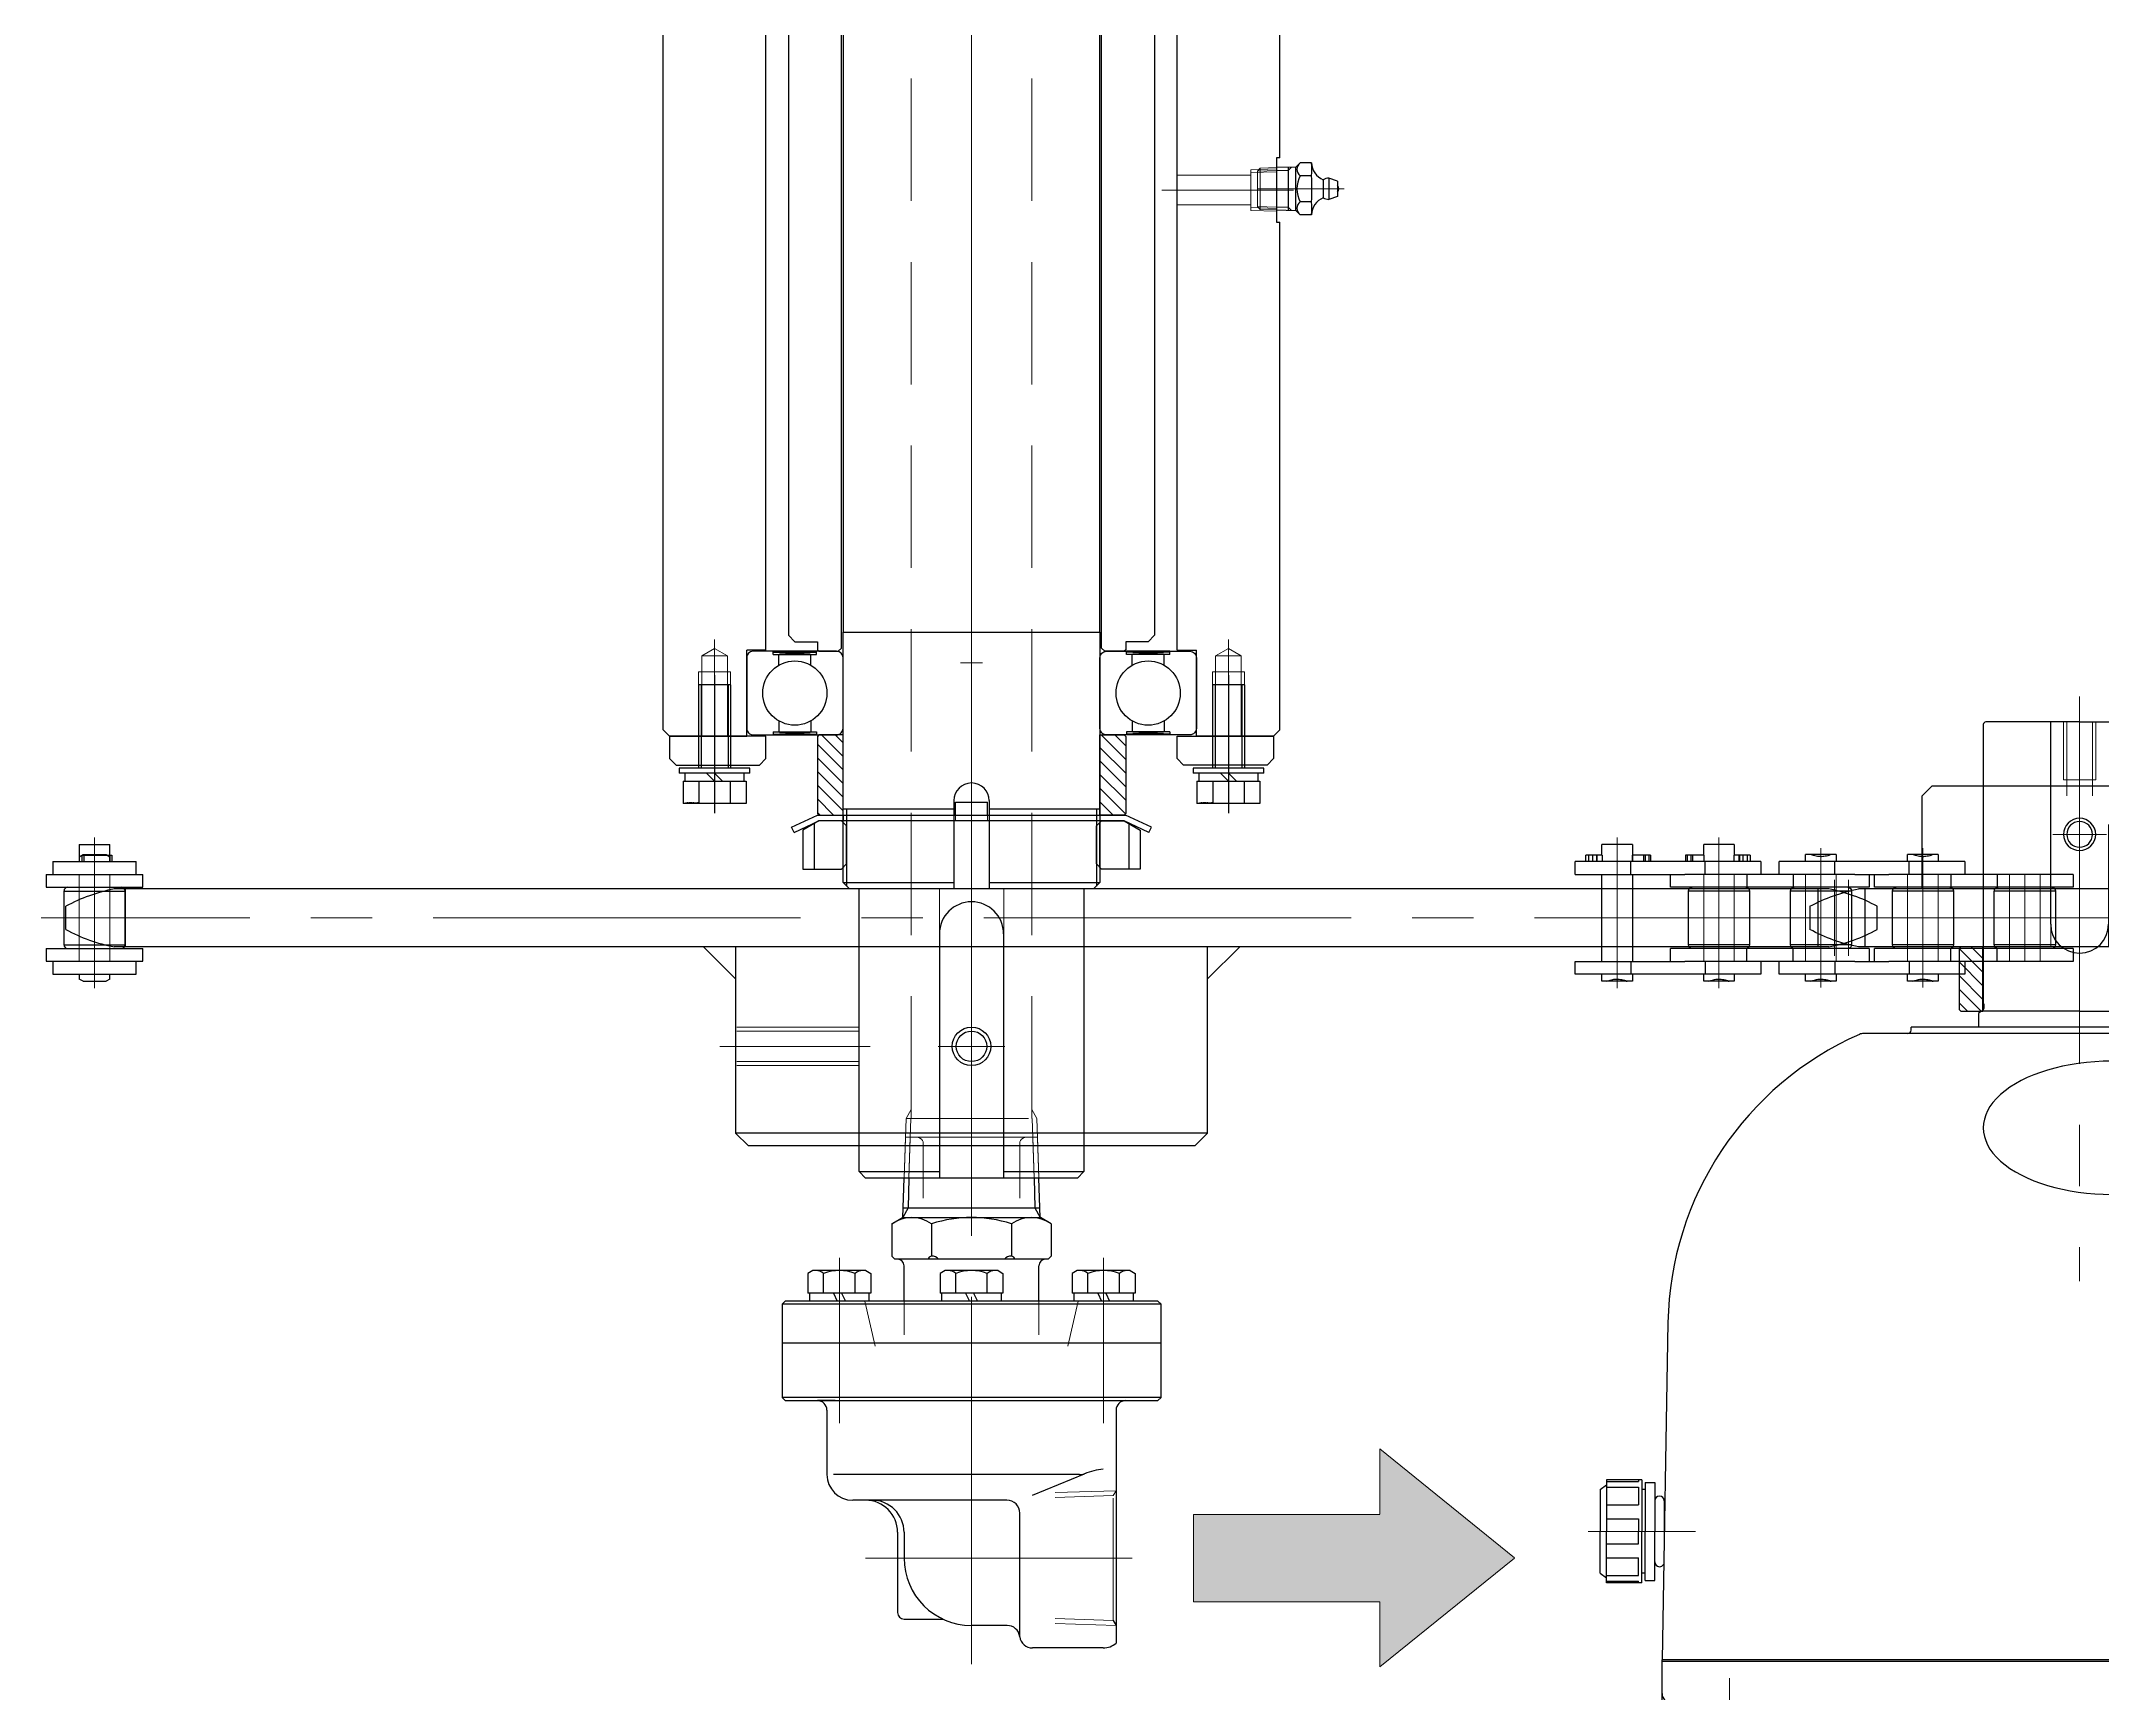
# Model space of a CAD drawing. Header units: millimetres. Extents: x -16130 to 36813, y -8099 to 27484.
# Drawn here: x 23978 to 24620, y 1675 to 2189 of the extents above; entities that cross this region are included whole.
import ezdxf

# ---------------------------------------------------------------- set-up
doc = ezdxf.new("R2010")
doc.units = ezdxf.units.MM
doc.header["$LTSCALE"] = 6
doc.linetypes.add('CENTER2', pattern=[28.575, 19.05, -3.175, 3.175, -3.175])
doc.linetypes.add('HIDDEN', pattern=[9.525, 6.35, -3.175])
for name, color, linetype, lineweight in [('04_HIDDEN', 2, 'HIDDEN', 13), ('05_CENTER', 4, 'CENTER2', 13), ('08_DIM', 3, 'Continuous', 13)]:
    doc.layers.add(name, color=color, linetype=linetype, lineweight=lineweight)
doc.layers.add('10_DRAFT', color=8, linetype='Continuous', lineweight=0, plot=False)
doc.styles.add('KSS_TXT_L', font='txt.shx', dxfattribs={"height": 3, "bigfont": 'extfont2.shx'})

# ---------------------------------------------------------------- blocks, each defined once
blk = doc.blocks.new('A$C67E3024E_1_1_1')
at = {"layer": '08_DIM'}
blk.add_hatch(color=256, dxfattribs=at).paths.add_polyline_path([(8.4, 2.72), (8.4, 6.8), (-0.01, 0.01), (8.4, -6.78), (8.4, -2.72), (20, -2.72), (20, 2.72)])
for p, q in [((0, 0.02), (8.4, 6.8)), ((8.4, 6.8), (8.4, 2.74)), ((8.4, 2.72), (20, 2.72)), ((20, -2.72), (20, 2.72)), ((0, 0), (8.4, -6.78)), ((8.4, -6.78), (8.4, -2.72)), ((8.4, -2.72), (20, -2.72))]:
    blk.add_line(p, q, dxfattribs=at)
blk = doc.blocks.new('A$C7E374867_2_1_1')
at = {"color": 0, "linetype": 'CENTER2'}
blk.add_line((0, -29), (0, 14), dxfattribs=at)
at = {"color": 0}
for p, q in [((-9.81, 11), (9.81, 11)), ((-9.81, 4), (-9.81, 11)), ((-4.91, 4), (-4.91, 11)), ((4.91, 4), (4.91, 11)), ((9.81, 4), (9.81, 11)), ((-11, 1.5), (11, 1.5)), ((-11, 1.5), (-11, 0)), ((-11, 0), (11, 0)), ((9.81, 4), (-9.81, 4)), ((-9.25, 4), (-9.25, 1.5)), ((0, 1.5), (-2.5, 4)), ((0, 4), (2.5, 1.5)), ((9.25, 1.5), (9.25, 4)), ((11, 0), (11, 1.5))]:
    blk.add_line(p, q, dxfattribs=at)
at = {"color": 0, "linetype": 'HIDDEN'}
for p, q in [((-5, -26), (-5, 0)), ((-4.19, -26), (-4.19, 0)), ((4.19, -26), (4.19, 0)), ((5, -26), (5, 0)), ((-5, -26), (5, -26))]:
    blk.add_line(p, q, dxfattribs=at)
at = {"layer": '10_DRAFT', "style": 'KSS_TXT_L'}
blk.add_text('BT-M10x30L,SW,PW', height=0.3, dxfattribs=at).set_placement((5.05, 10.66))
blk = doc.blocks.new('A$C12673FC4_1_1')
at = {"color": 0}
for p, q in [((-82, 0), (-104, 0)), ((-104, -48), (-104, 0)), ((-82, 0), (-80, -2)), ((82, 0), (80, -2)), ((82, 0), (104, 0)), ((104, -48), (104, 0)), ((-80, -2), (-80, -66)), ((80, -2), (80, -66)), ((-150.5, -48), (-152.5, -50)), ((-152.5, -50), (-152.5, -55)), ((-98, -48), (-150.5, -48)), ((-130, -48), (-130, -95)), ((-120, -48), (-120, -95)), ((-98, -106), (-98, -48)), ((98, -48), (150.5, -48)), ((98, -106), (98, -48)), ((120, -48), (120, -95)), ((130, -48), (130, -95)), ((152.5, -50), (150.5, -48)), ((152.5, -50), (152.5, -55)), ((-200, -93), (-200, -55)), ((-200, -55), (-152.5, -55)), ((200, -55), (152.5, -55)), ((200, -93), (200, -55)), ((-80, -66), (-72, -66)), ((-64, -74), (-72, -66)), ((64, -74), (72, -66)), ((80, -66), (72, -66)), ((-64, -363.6), (-64, -74)), ((64, -363.6), (64, -74)), ((-198, -95), (-200, -93)), ((-98, -95), (-198, -95)), ((98, -95), (198, -95)), ((198, -95), (200, -93)), ((-96, -108), (-98, -106)), ((-96, -388.4), (-96, -108)), ((96, -108), (98, -106)), ((96, -210.4), (96, -108)), ((96, -210.4), (95, -210.4)), ((95, -210.4), (95, -230.4)), ((95, -230.4), (96, -230.4)), ((96, -388.4), (96, -230.4)), ((-70, -390.4), (-70, -363.6)), ((-64, -363.6), (-70, -363.6)), ((64, -363.6), (70, -363.6)), ((70, -390.4), (70, -363.6)), ((-94, -390.4), (-96, -388.4)), ((-94, -390.4), (-70, -390.4)), ((94, -390.4), (70, -390.4)), ((94, -390.4), (96, -388.4))]:
    blk.add_line(p, q, dxfattribs=at)
at = {"color": 3}
for points in [[(-104, -48), (-109, -48), (-104, -43), (-104, -43)], [(104, -48), (109, -48), (104, -43), (104, -43)], [(-98, -95), (-103, -95), (-98, -100), (-98, -100)], [(98, -95), (103, -95), (98, -100), (98, -100)]]:
    blk.add_lwpolyline(points, close=True, dxfattribs=at)
for points in [[(-98, -95), (-100.5, -95), (-100.5, -95), (-98, -95)], [(98, -95), (100.5, -95), (100.5, -95), (98, -95)]]:
    blk.add_lwpolyline(points, close=True)
at = {"layer": '04_HIDDEN'}
for p, q in [((-96, 0), (-96, -20)), ((-95, 0), (-95, -25)), ((-87, 0), (-87, -25)), ((-86, 0), (-86, -20)), ((86, 0), (86, -20)), ((87, 0), (87, -25)), ((95, 0), (95, -25)), ((96, 0), (96, -20)), ((-86, -20), (-96, -20)), ((-95, -25), (-91, -27.31)), ((-87, -25), (-95, -25)), ((-91, -27.31), (-87, -25)), ((86, -20), (96, -20)), ((87, -25), (95, -25)), ((91, -27.31), (87, -25)), ((95, -25), (91, -27.31)), ((64, -215.8), (87, -215.8)), ((95, -213.82), (87, -214.07)), ((87, -226.73), (87, -214.07)), ((95, -214.68), (87, -214.93)), ((64, -225), (87, -225)), ((95, -226.12), (87, -225.87)), ((95, -226.98), (87, -226.73)), ((-80, -363.09), (-84, -365.4)), ((-84, -390.4), (-84, -365.4)), ((-84, -365.4), (-76, -365.4)), ((-76, -365.4), (-80, -363.09)), ((-76, -390.4), (-76, -365.4)), ((76, -365.4), (80, -363.09)), ((76, -390.4), (76, -365.4)), ((84, -365.4), (76, -365.4)), ((80, -363.09), (84, -365.4)), ((84, -390.4), (84, -365.4)), ((-85, -390.4), (-85, -370.4)), ((-85, -370.4), (-75, -370.4)), ((-75, -390.4), (-75, -370.4)), ((75, -390.4), (75, -370.4)), ((85, -370.4), (75, -370.4)), ((85, -390.4), (85, -370.4))]:
    blk.add_line(p, q, dxfattribs=at)
at = {"layer": '05_CENTER'}
for p, q in [((-91, 3.39), (-91, -30.1)), ((91, 3.39), (91, -30.1)), ((-125, -98.62), (-125, -44.62)), ((125, -98.62), (125, -44.62)), ((-175, -104.36), (-175, -45.53)), ((175, -104.36), (175, -45.53)), ((59.23, -220.4), (100.25, -220.4)), ((-80, -394.84), (-80, -360.3)), ((80, -394.84), (80, -360.3))]:
    blk.add_line(p, q, dxfattribs=at)
at = {"layer": '10_DRAFT'}
for p, q in [((0, 0), (0, -390.4)), ((-3.57, -6), (3.57, -6)), ((-3.57, -55), (3.57, -55)), ((-3.57, -66), (3.57, -66)), ((-3.44, -367.6), (3.44, -367.6))]:
    blk.add_line(p, q, dxfattribs=at)
blk = doc.blocks.new('A$C71222655_1_1')
at = {"color": 0}
for points in [[(-64, 0), (-94, 0), (-94, -7), (-92, -9), (-66, -9), (-64, -7)], [(64, 0), (94, 0), (94, -7), (92, -9), (66, -9), (64, -7)]]:
    blk.add_lwpolyline(points, close=True, dxfattribs=at)
at = {"layer": '05_CENTER'}
for p, q in [((-80, 2.64), (-80, -11.82)), ((80, 2.64), (80, -11.82))]:
    blk.add_line(p, q, dxfattribs=at)
at = {"layer": '10_DRAFT'}
blk.add_line((0, 0), (0, -9), dxfattribs=at)
blk = doc.blocks.new('A$C68BE44D0_1_1')
h = blk.add_hatch()
h.set_pattern_fill('_USER', color=3, scale=3, angle=135, pattern_type=0)
h.set_pattern_definition([(135, (-393.7238, 3262.0248), (-2.1213203, -2.1213203), [])])
h.paths.add_polyline_path([(-40, 0), (-47.5, 0), (-48, -0.5), (-48, -24.5), (-47.5, -25), (-40, -25)])
h = blk.add_hatch()
h.set_pattern_fill('_USER', color=3, scale=3, angle=135, pattern_type=0)
h.set_pattern_definition([(135, (-421.2238, 3262.0248), (-2.1213203, -2.1213203), [])])
h.paths.add_polyline_path([(48, -0.5), (47.5, 0), (40, 0), (40, -25), (47.5, -25), (48, -24.5)])
at = {"color": 0}
for points in [[(-40, 0), (-47.5, 0), (-48, -0.5), (-48, -24.5), (-47.5, -25), (-40, -25)], [(40, 0), (47.5, 0), (48, -0.5), (48, -24.5), (47.5, -25), (40, -25)]]:
    blk.add_lwpolyline(points, close=True, dxfattribs=at)
at = {"layer": '10_DRAFT'}
blk.add_line((0, 0), (0, -25), dxfattribs=at)
blk = doc.blocks.new('A$C6EC02656_1_1')
at = {"color": 0}
for p, q in [((-39.9, -352), (-39.9, -57)), ((39.9, -57), (39.9, -352)), ((-40, -430), (-40, -352)), ((-40, -352), (40, -352)), ((40, -352), (40, -430)), ((-40, -407), (-5.5, -407)), ((-38.92, -407), (-38.92, -431.08)), ((-5.5, -404.5), (-5.5, -432)), ((5.5, -404.5), (5.5, -432)), ((5.5, -407), (40, -407)), ((38.92, -407), (38.92, -431.08)), ((-38, -432), (-40, -430)), ((-40, -430), (-5.5, -430)), ((5.5, -430), (40, -430)), ((40, -430), (38, -432)), ((38, -432), (-38, -432)), ((-35, -520), (-35, -432)), ((35, -432), (35, -520)), ((-10, -446), (-10, -522)), ((10, -446), (10, -522)), ((-33, -522), (-35, -520)), ((-35, -520), (-10, -520)), ((33, -522), (-33, -522)), ((10, -520), (35, -520)), ((35, -520), (33, -522))]:
    blk.add_line(p, q, dxfattribs=at)
for centre, radius in [((0, -404.5), 5.5), ((0, -446), 10)]:
    blk.add_arc(centre, radius, 0, 180, dxfattribs=at)
at = {"layer": '04_HIDDEN'}
for p, q in [((-18.75, -503.5), (-18.75, 106)), ((18.75, -503.5), (18.75, 106)), ((-20.96, -522), (-20.38, -503.5)), ((-20.38, -503.5), (-18.75, -500.69)), ((-20.38, -503.5), (20.38, -503.5)), ((-19.48, -522), (-18.9, -503.5)), ((20.38, -503.5), (18.75, -500.69)), ((19.48, -522), (18.9, -503.5)), ((20.95, -522), (20.38, -503.5))]:
    blk.add_line(p, q, dxfattribs=at)
at = {"layer": '05_CENTER'}
blk.add_line((0, -530.06), (0, 113.51), dxfattribs=at)
blk = doc.blocks.new('AN16b_1_1')
at = {"color": 0}
for p, q in [((-2.89, 52.5), (-15, 52.5)), ((-15, 52.5), (-15, 40.5)), ((0, 47.5), (-2.89, 52.5)), ((-0.87, 49), (-15, 49)), ((0, 40.5), (0, 47.5)), ((-15, 40.5), (-13.42, 38.92)), ((-14.5, 40), (-0.5, 40)), ((-13.42, 38.92), (-1.58, 38.92)), ((0, 40.5), (-1.58, 38.92)), ((-15, -40.5), (-13.42, -38.92)), ((-15, -52.5), (-15, -40.5)), ((-14.5, -40), (-0.5, -40)), ((-13.42, -38.92), (-1.58, -38.92)), ((0, -40.5), (-1.58, -38.92)), ((0, -40.5), (0, -47.5)), ((-0.87, -49), (-15, -49)), ((0, -47.5), (-2.89, -52.5)), ((-2.89, -52.5), (-15, -52.5))]:
    blk.add_line(p, q, dxfattribs=at)
at = {"layer": '10_DRAFT'}
blk.add_line((-15, 0), (0, 0), dxfattribs=at)
blk = doc.blocks.new('AW16c_1_1')
at = {"color": 0}
for p, q in [((-56, -3.78), (-47.9, 0)), ((-47.9, 0), (47.9, 0)), ((-40, 0), (-40, -1.8)), ((-5, 4), (5, 4)), ((-5, 0), (-5, 4)), ((5, 0), (5, 4)), ((40, 0), (40, -1.8)), ((56, -3.78), (47.9, 0)), ((-55.24, -5.41), (-56, -3.78)), ((-55.24, -5.41), (-47.5, -1.8)), ((47.5, -1.8), (-47.5, -1.8)), ((55.24, -5.41), (47.5, -1.8)), ((55.24, -5.41), (56, -3.78))]:
    blk.add_line(p, q, dxfattribs=at)
at = {"layer": '04_HIDDEN', "color": 0}
for p, q in [((-5, -1.8), (-5, 0)), ((5, -1.8), (5, 0))]:
    blk.add_line(p, q, dxfattribs=at)
at = {"layer": '10_DRAFT'}
blk.add_line((0, 0), (0, -1.8), dxfattribs=at)
blk = doc.blocks.new('6216ZZa_1_1')
at = {"color": 0}
for p, q in [((-26, 61.76), (-26, 48.24)), ((-25.03, 61.76), (-26, 61.76)), ((-25.76, 61.76), (-25.76, 48.24)), ((-25.03, 61.76), (-25.76, 48.24)), ((-25.76, 61.76), (-25.03, 48.24)), ((-25.03, 61.76), (-25.03, 48.24)), ((-21.66, 60), (-25.03, 60)), ((-4.34, 60), (-0.97, 60)), ((-0.97, 61.76), (0, 61.76)), ((-0.97, 61.76), (-0.97, 48.24)), ((-0.97, 61.76), (-0.24, 48.24)), ((-0.24, 61.76), (-0.97, 48.24)), ((-0.24, 61.76), (-0.24, 48.24)), ((0, 61.76), (0, 48.24)), ((-25.03, 48.24), (-26, 48.24)), ((-21.66, 50), (-25.03, 50)), ((-4.34, 50), (-0.97, 50)), ((-0.97, 48.24), (0, 48.24)), ((-26, -61.76), (-26, -48.24)), ((-25.03, -48.24), (-26, -48.24)), ((-25.76, -61.76), (-25.76, -48.24)), ((-25.03, -61.76), (-25.76, -48.24)), ((-25.76, -61.76), (-25.03, -48.24)), ((-25.03, -61.76), (-25.03, -48.24)), ((-21.66, -50), (-25.03, -50)), ((-4.34, -50), (-0.97, -50)), ((-0.97, -61.76), (-0.97, -48.24)), ((-0.97, -61.76), (-0.24, -48.24)), ((-0.24, -61.76), (-0.97, -48.24)), ((-0.97, -48.24), (0, -48.24)), ((-0.24, -61.76), (-0.24, -48.24)), ((0, -61.76), (0, -48.24)), ((-25.03, -61.76), (-26, -61.76)), ((-21.66, -60), (-25.03, -60)), ((-4.34, -60), (-0.97, -60)), ((-0.97, -61.76), (0, -61.76))]:
    blk.add_line(p, q, dxfattribs=at)
for points in [[(-2, 40), (-24, 40, -0.414214), (-26, 42), (-26, 68, -0.414214), (-24, 70), (-2, 70, -0.414214), (0, 68), (0, 42, -0.414214)], [(-2, -40), (-24, -40, 0.414214), (-26, -42), (-26, -68, 0.414214), (-24, -70), (-2, -70, 0.414214), (0, -68), (0, -42, 0.414214)]]:
    blk.add_lwpolyline(points, format="xyb", close=True, dxfattribs=at)
for centre in [(-13, 55), (-13, -55)]:
    blk.add_circle(centre, 10, dxfattribs=at)
at = {"layer": '10_DRAFT'}
blk.add_line((0, 0), (-26, 0), dxfattribs=at)
blk = doc.blocks.new('A$C3DAA46B3_1_1')
at = {"color": 0}
for points in [[(-48, 0.5), (-47.5, 0), (-41.5, 0), (-40.5, 1), (-40.5, 297), (-41.5, 298), (-55, 298), (-57, 296), (-57, 5), (-55, 3), (-48, 3), (-48, 0.5)], [(48, 0.5), (47.5, 0), (41.5, 0), (40.5, 1), (40.5, 297), (41.5, 298), (55, 298), (57, 296), (57, 5), (55, 3), (48, 3), (48, 0.5)]]:
    blk.add_lwpolyline(points, dxfattribs=at)
at = {"layer": '10_DRAFT'}
blk.add_line((0, 298), (0, 0), dxfattribs=at)
blk = doc.blocks.new('GPA2a_1_1')
at = {"color": 0}
for p, q in [((-2.4, 18.99), (-3.3, 16.29)), ((-3.3, 16.29), (3.3, 16.29)), ((-2.8, 14.49), (2.8, 14.49)), ((-2.4, 18.99), (2.4, 18.99)), ((2.4, 18.99), (3.3, 16.29)), ((-8.08, 10.89), (-8.08, 7.31)), ((-8.08, 7.31), (-6.77, 5.99)), ((-4.04, 10.89), (-4.04, 7.31)), ((4.04, 10.89), (4.04, 7.31)), ((6.77, 5.99), (8.08, 7.31)), ((8.08, 10.89), (8.08, 7.31)), ((6.77, 5.99), (-6.77, 5.99)), ((-6.77, 5.99), (-6.58, 0)), ((-6.72, 4.58), (-5.84, 3.7)), ((6.69, 3.7), (-6.69, 3.7)), ((-5.72, 0), (-5.84, 3.7)), ((5.84, 3.7), (5.72, 0)), ((5.84, 3.7), (6.72, 4.58)), ((6.58, 0), (6.77, 5.99))]:
    blk.add_line(p, q, dxfattribs=at)
for centre, radius, start, end in [((0, 17.82), 1.57, 48.24779, 131.7522), ((-8.3, 16.89), 6, 272.08137, 336.46307), ((0.19, 16.29), 3.49, 180.00001, 211.04823), ((-0.19, 16.29), 3.49, 328.95177, 0), ((8.3, 16.89), 6, 203.53695, 267.91862), ((-6.06, -9.48), 20.47, 84.33381, 95.66619), ((-6.06, 8.85), 2.54, 217.34099, 322.65901), ((0, -70.73), 81.72, 87.16517, 92.83482), ((0, 14.97), 8.67, 242.20422, 297.79578), ((6.06, -9.48), 20.47, 84.33381, 95.66619), ((6.06, 8.85), 2.54, 217.34099, 322.65901)]:
    blk.add_arc(centre, radius, start, end, dxfattribs=at)
at = {"layer": '05_CENTER', "color": 0}
blk.add_line((0, 21.06), (0, -6.01), dxfattribs=at)
at = {"layer": '10_DRAFT'}
for p, q in [((-6.58, 0), (-6.42, -5.13)), ((-6.58, 0), (6.58, 0)), ((5.72, 0), (5.53, -6.01)), ((6.42, -5.13), (6.58, 0)), ((6.42, -5.13), (-6.42, -5.13)), ((-6.42, -5.13), (-5.53, -6.01)), ((-5.53, -6.01), (-5.72, 0)), ((5.53, -6.01), (-5.53, -6.01)), ((0, -6.01), (0, -6.01)), ((2.77, -6.01), (2.77, -6.01)), ((5.53, -6.01), (6.42, -5.13))]:
    blk.add_line(p, q, dxfattribs=at)
blk = doc.blocks.new('A$C650C383B_1_1')
for name, p in [('A$C6EC02656_1_1', (0, -85)), ('A$C12673FC4_1_1', (0, -79)), ('A$C3DAA46B3_1_1', (0, -443)), ('A$C71222655_1_1', (0, -469.4)), ('A$C68BE44D0_1_1', (0, -469))]:
    blk.add_blockref(name, p)
at = {"color": 4}
for name, p, rotation in [('GPA2a_1_1', (95, -299), 270), ('6216ZZa_1_1', (0, -469), 270), ('AN16b_1_1', (0, -495.8), 90)]:
    blk.add_blockref(name, p, dxfattribs=dict(at, rotation=rotation))
at = {"rotation": 180}
for p in [(-80, -479.4), (80, -479.4)]:
    blk.add_blockref('A$C7E374867_2_1_1', p, dxfattribs=at)
at = {"color": 4}
blk.add_blockref('AW16c_1_1', (0, -494), dxfattribs=at)
blk = doc.blocks.new('GM-DP 0.75kW 1／1200a_1_1_1')
at = {"color": 0}
for p, q in [((-145, 379.3), (-146.5, 377.3)), ((-145, 379.3), (-146.5, 377.3)), ((-145, 379.3), (-132, 379.3)), ((-119, 379.3), (-132, 379.3)), ((-119, 379.3), (-117.5, 377.3)), ((-119, 379.3), (-117.5, 377.3)), ((-148, 366.3), (-148, 377.3)), ((-148, 366.3), (-148, 377.3)), ((-148, 377.3), (-132, 377.3)), ((-147.52, 377.3), (-147.52, 367.3)), ((-145.73, 377.3), (-145.73, 367.3)), ((-140.21, 377.3), (-140.21, 367.3)), ((-135.9, 377.3), (-135.9, 367.3)), ((-116, 377.3), (-132, 377.3)), ((-128.1, 377.3), (-128.1, 367.3)), ((-123.79, 377.3), (-123.79, 367.3)), ((-118.27, 377.3), (-118.27, 367.3)), ((-116.48, 377.3), (-116.48, 367.3)), ((-116, 366.3), (-116, 377.3)), ((-116, 366.3), (-116, 377.3)), ((-148, 367.3), (-147.52, 367.3)), ((-148, 366.3), (-132, 366.3)), ((-145.73, 367.3), (-140.21, 367.3)), ((-145, 365.3), (-145, 366.3)), ((-135.9, 367.3), (-132, 367.3)), ((-128.1, 367.3), (-132, 367.3)), ((-116, 366.3), (-132, 366.3)), ((-118.27, 367.3), (-123.79, 367.3)), ((-119, 365.3), (-119, 366.3)), ((-116, 367.3), (-116.48, 367.3)), ((-192.5, 360), (-172, 360)), ((-172.5, 170), (-172.5, 360)), ((-172, 39.39), (-172, 360)), ((-67, 358.17), (-172, 360)), ((-147.25, 365.3), (-147.25, 362.3)), ((-147.25, 365.3), (-132, 365.3)), ((-147.25, 362.3), (-132, 362.3)), ((-116.75, 365.3), (-132, 365.3)), ((-116.75, 362.3), (-132, 362.3)), ((-116.75, 365.3), (-116.75, 362.3)), ((-122.5, 359.3), (-132, 359.3)), ((23, 176.5), (23, 297.34)), ((24, 282.5), (25, 282.5)), ((25, 177.5), (25, 282.5)), ((29.2, 261.5), (25, 261.5)), ((30, 260.7), (29.2, 261.5)), ((30, 230), (30, 260.7)), ((32, 259.85), (30.8, 259.85)), ((32.56, 260), (32, 259.85)), ((119.2, 260), (32.56, 260)), ((120, 230), (120, 259.2)), ((57, 239), (120, 239)), ((30, 230), (30, 199.3)), ((120, 230), (120, 200.8))]:
    blk.add_line(p, q, dxfattribs=at)
for centre, radius, start, end in [((-182.5, 357), 3, 90, 180), ((-141.5, 360.8), 1.5, 90, 180), ((-141.5, 360.8), 1.5, 180, 241.7874), ((-122.5, 360.8), 1.5, 0, 90), ((-122.5, 360.8), 1.5, 270, 0), ((-68.75, 258.18), 100, 23.80856, 89), ((20, 297.34), 3, 0, 23.80856), ((24, 283.5), 1, 180, 270), ((30.8, 260.65), 0.8, 180, 270), ((119.2, 259.2), 0.8, 0, 90), ((57, 230), 9, 90, 270)]:
    blk.add_arc(centre, radius, start, end, dxfattribs=at)
blk.add_ellipse((-6.35, 220), major_axis=(0, 40), ratio=0.518531, start_param=4.712389, end_param=7.853982, dxfattribs=at)
at = {"layer": '04_HIDDEN', "color": 0}
for p, q in [((120, 234), (97, 234)), ((102, 225), (102, 235)), ((120, 235), (102, 235)), ((120, 226), (97, 226)), ((120, 225), (102, 225))]:
    blk.add_line(p, q, dxfattribs=at)
at = {"layer": '05_CENTER', "color": 0}
for p, q in [((-132, 383.02), (-132, 349.58)), ((-201.09, 339), (-177.74, 339)), ((127.91, 230), (-54.14, 230))]:
    blk.add_line(p, q, dxfattribs=at)
blk = doc.blocks.new('A$C0BC17FE9_1_1_1')
h = blk.add_hatch()
h.set_pattern_fill('_USER', color=3, scale=3, angle=45, pattern_type=0)
h.set_pattern_definition([(45, (4154.5145, -13863.4928), (-2.12132034, 2.12132034), [])])
h.paths.add_polyline_path([(20, 30.1), (20, 37), (19.5, 37.5), (0.5, 37.5), (0, 37), (0, 30.1)])
h.paths.add_polyline_path([(19.5, -37.5), (20, -37), (20, -30.1), (0, -30.1), (0, -37), (0.5, -37.5)])
at = {"color": 0}
for points in [[(0, 30.1), (20, 30.1), (20, 37), (19.5, 37.5), (0.5, 37.5), (0, 37)], [(0, -30.1), (20, -30.1), (20, -37), (19.5, -37.5), (0.5, -37.5), (0, -37)]]:
    blk.add_lwpolyline(points, close=True, dxfattribs=at)
at = {"layer": '10_DRAFT'}
blk.add_line((0, 0), (20, 0), dxfattribs=at)
blk = doc.blocks.new('RS100-1B15Ta_1_1')
at = {"color": 0}
for p, q in [((68.89, 0), (-68.89, 0)), ((-66.81, 0), (-66.81, -18)), ((66.81, 0), (66.81, -18)), ((-83.98, -12.6), (-83.98, -5.4)), ((84.02, -12.6), (84.02, -5.4)), ((68.89, -18), (-68.89, -18)), ((-48.98, -18), (-48.98, -47)), ((49.02, -47), (49.02, -18)), ((-48.98, -47), (-45.98, -50)), ((46.02, -50), (-45.98, -50)), ((46.02, -50), (49.02, -47))]:
    blk.add_line(p, q, dxfattribs=at)
for radius in [5, 4]:
    blk.add_circle((0, -35), radius, dxfattribs=at)
for centre, start, end in [((-59.24, -50.81), 100.6997, 118.57524), ((59.29, -50.81), 61.42476, 79.3003), ((-59.24, 32.81), 241.42476, 259.3003), ((59.29, 32.81), 280.6997, 298.57524)]:
    blk.add_arc(centre, 51.71, start, end, dxfattribs=at)
at = {"layer": '04_HIDDEN', "color": 0}
for p, q in [((-30, 0), (-30, -50)), ((-9, 0), (-9, -50)), ((9, 0), (9, -50)), ((30, 0), (30, -50))]:
    blk.add_line(p, q, dxfattribs=at)
at = {"layer": '05_CENTER', "color": 0}
for p, q in [((-76.33, 2.82), (-76.33, -20.82)), ((76.38, 2.82), (76.38, -20.82)), ((91.63, -9), (-91.63, -9)), ((0, -43.34), (0, -26.66)), ((8.34, -35), (-8.34, -35))]:
    blk.add_line(p, q, dxfattribs=at)
at = {"layer": '10_DRAFT'}
blk.add_line((0, 0), (0, -50), dxfattribs=at)
blk = doc.blocks.new('A$C200414D9_1_1')
at = {"color": 4, "rotation": 90}
blk.add_blockref('GM-DP 0.75kW 1／1200a_1_1_1', (-12.5, 255), dxfattribs=at)
at = {"color": 4, "xscale": -1, "rotation": 180}
blk.add_blockref('RS100-1B15Ta_1_1', (-242.5, 305), dxfattribs=at)
at = {"rotation": 90}
blk.add_blockref('A$C0BC17FE9_1_1_1', (-242.5, 285), dxfattribs=at)
blk = doc.blocks.new('RS100-1c_1_1')
at = {"color": 0}
for p, q in [((-4.77, 19.06), (-3.58, 19.75)), ((3.58, 19.75), (-3.58, 19.75)), ((3.58, 19.75), (4.77, 19.06)), ((-15.05, 13.52), (-15.05, 9.52)), ((15.05, 13.52), (-15.05, 13.52)), ((-13, 17.52), (-13, 13.52)), ((13, 17.52), (-13, 17.52)), ((-4.77, 19.06), (-4.77, 17.52)), ((4.77, 17.52), (4.77, 19.06)), ((13, 13.52), (13, 17.52)), ((15.05, 9.52), (15.05, 13.52)), ((15.05, 9.52), (-15.05, 9.52)), ((9.52, 8.34), (-9.53, 8.34)), ((-9.53, 8.34), (-9.53, -8.34)), ((9.52, -8.34), (9.52, 8.34)), ((-15.05, -9.53), (-15.05, -13.53)), ((15.05, -9.53), (-15.05, -9.53)), ((9.52, -8.34), (-9.53, -8.34)), ((15.05, -13.53), (15.05, -9.53)), ((15.05, -13.53), (-15.05, -13.53)), ((-13, -13.53), (-13, -17.53)), ((13, -17.53), (-13, -17.53)), ((-5.36, -19.53), (-5.36, -17.53)), ((-4.77, -17.53), (-4.77, -19.06)), ((-3.58, -19.75), (-4.77, -19.06)), ((-4.77, -19.06), (-4.77, -22.85)), ((-4.74, -19.53), (-4.74, -17.53)), ((3.35, -19.53), (3.35, -17.53)), ((4.77, -19.06), (3.58, -19.75)), ((3.96, -19.53), (3.96, -17.53)), ((4.77, -19.06), (4.77, -17.53)), ((4.77, -22.85), (4.77, -19.06)), ((13, -17.53), (13, -13.53)), ((-4.77, -19.53), (-5.36, -19.53)), ((3.96, -19.53), (-4.77, -19.53)), ((4.77, -22.85), (-4.77, -22.85)), ((3.58, -19.75), (-3.58, -19.75))]:
    blk.add_line(p, q, dxfattribs=at)
for centre, start, end in [((-8.34, 8.34), 90, 180), ((8.34, 8.34), 0, 90), ((-8.34, -8.34), 180, 270), ((8.34, -8.34), 270, 0)]:
    blk.add_arc(centre, 1.18, start, end, dxfattribs=at)
at = {"layer": '04_HIDDEN', "color": 0}
for p, q in [((-4.77, 13.52), (-4.77, -13.53)), ((4.77, -13.53), (4.77, 13.52))]:
    blk.add_line(p, q, dxfattribs=at)
at = {"layer": '05_CENTER', "color": 0}
blk.add_line((0, 21.88), (0, -24.98), dxfattribs=at)
at = {"layer": '10_DRAFT'}
blk.add_line((9.52, 0), (-9.53, 0), dxfattribs=at)
blk = doc.blocks.new('RS100-1a_1_1')
at = {"color": 0}
for p, q in [((-36.52, 19.75), (-36.52, 17.53)), ((-26.98, 19.75), (-36.52, 19.75)), ((-34.91, 19.75), (-34.58, 19.6)), ((-34.58, 19.6), (-34.24, 19.47)), ((-34.24, 19.47), (-33.87, 19.35)), ((-33.87, 19.35), (-33.49, 19.25)), ((-30.23, 19.21), (-29.84, 19.29)), ((-29.84, 19.29), (-29.47, 19.4)), ((-29.47, 19.4), (-29.11, 19.52)), ((-29.11, 19.52), (-28.77, 19.66)), ((-28.77, 19.66), (-28.59, 19.75)), ((-26.98, 17.53), (-26.98, 19.75)), ((4.77, 19.75), (-4.77, 19.75)), ((-4.77, 19.75), (-4.77, 17.53)), ((-3.16, 19.75), (-2.83, 19.6)), ((-2.83, 19.6), (-2.49, 19.47)), ((-2.49, 19.47), (-2.12, 19.35)), ((-2.12, 19.35), (-1.74, 19.25)), ((1.52, 19.21), (1.91, 19.29)), ((1.91, 19.29), (2.28, 19.4)), ((2.28, 19.4), (2.64, 19.52)), ((2.64, 19.52), (2.98, 19.66)), ((2.98, 19.66), (3.16, 19.75)), ((4.77, 17.53), (4.77, 19.75)), ((26.98, 19.75), (26.98, 17.53)), ((36.52, 19.75), (26.98, 19.75)), ((28.59, 19.75), (28.92, 19.6)), ((28.92, 19.6), (29.26, 19.47)), ((29.26, 19.47), (29.63, 19.35)), ((29.63, 19.35), (30.01, 19.25)), ((33.27, 19.21), (33.66, 19.29)), ((33.66, 19.29), (34.03, 19.4)), ((34.03, 19.4), (34.39, 19.52)), ((34.39, 19.52), (34.73, 19.66)), ((34.73, 19.66), (34.91, 19.75)), ((36.52, 17.53), (36.52, 19.75)), ((68.27, 19.75), (58.73, 19.75)), ((58.73, 19.75), (58.73, 17.53)), ((60.34, 19.75), (60.67, 19.6)), ((60.67, 19.6), (61.01, 19.47)), ((61.01, 19.47), (61.38, 19.35)), ((61.38, 19.35), (61.76, 19.25)), ((65.02, 19.21), (65.41, 19.29)), ((65.41, 19.29), (65.78, 19.4)), ((65.78, 19.4), (66.14, 19.52)), ((66.14, 19.52), (66.48, 19.66)), ((66.48, 19.66), (66.66, 19.75)), ((68.27, 17.53), (68.27, 19.75)), ((-44.75, 17.53), (-44.75, 13.53)), ((13, 17.53), (-44.75, 17.53)), ((-44.75, 13.53), (-10.59, 13.53)), ((-36.52, 13.53), (-36.52, -13.53)), ((-33.49, 19.25), (-33.1, 19.17)), ((-33.1, 19.17), (-32.69, 19.12)), ((-32.69, 19.12), (-32.28, 19.08)), ((-32.28, 19.08), (-31.87, 19.06)), ((-31.87, 19.06), (-31.45, 19.07)), ((-31.45, 19.07), (-31.04, 19.09)), ((-31.04, 19.09), (-30.63, 19.14)), ((-30.63, 19.14), (-30.23, 19.21)), ((-27.44, 13.53), (-27.44, 17.53)), ((-26.98, -13.53), (-26.98, 13.53)), ((-15.05, 13.53), (-15.05, 9.52)), ((42.34, 13.53), (-10.59, 13.53)), ((-4.31, 13.53), (-4.31, 17.53)), ((-1.74, 19.25), (-1.35, 19.17)), ((-1.35, 19.17), (-0.94, 19.12)), ((-0.94, 19.12), (-0.53, 19.08)), ((-0.53, 19.08), (-0.12, 19.06)), ((-0.12, 19.06), (0.3, 19.07)), ((0.3, 19.07), (0.71, 19.09)), ((0.71, 19.09), (1.12, 19.14)), ((1.12, 19.14), (1.52, 19.21)), ((8.68, 13.53), (8.68, 9.52)), ((13, 13.53), (13, 17.53)), ((18.75, 17.53), (18.75, 13.53)), ((76.5, 17.53), (18.75, 17.53)), ((23.07, 13.53), (23.07, 9.52)), ((30.01, 19.25), (30.4, 19.17)), ((30.4, 19.17), (30.81, 19.12)), ((30.81, 19.12), (31.22, 19.08)), ((31.22, 19.08), (31.63, 19.06)), ((31.63, 19.06), (32.05, 19.07)), ((32.05, 19.07), (32.46, 19.09)), ((32.46, 19.09), (32.87, 19.14)), ((32.87, 19.14), (33.27, 19.21)), ((36.06, 13.53), (36.06, 17.53)), ((42.34, 13.53), (52.91, 13.53)), ((46.8, 9.52), (46.8, 13.53)), ((48.45, 13.53), (48.45, 9.52)), ((110.3, 13.53), (52.91, 13.53)), ((59.19, 13.53), (59.19, 17.53)), ((61.76, 19.25), (62.15, 19.17)), ((62.15, 19.17), (62.56, 19.12)), ((62.56, 19.12), (62.97, 19.08)), ((62.97, 19.08), (63.38, 19.06)), ((63.38, 19.06), (63.8, 19.07)), ((63.8, 19.07), (64.21, 19.09)), ((64.21, 19.09), (64.62, 19.14)), ((64.62, 19.14), (65.02, 19.21)), ((72.18, 13.53), (72.18, 9.52)), ((76.5, 13.53), (76.5, 17.53)), ((86.57, 13.53), (86.57, 9.52)), ((110.3, 9.52), (110.3, 13.53)), ((46.8, 9.52), (-15.05, 9.52)), ((-9.53, 8.34), (-9.53, -8.34)), ((9.52, 8.34), (-9.53, 8.34)), ((9.52, -8.34), (9.52, 8.34)), ((41.27, 8.34), (22.23, 8.34)), ((22.23, 8.34), (22.23, -8.34)), ((41.27, -8.34), (41.27, 8.34)), ((110.3, 9.52), (48.45, 9.52)), ((73.03, 8.34), (53.97, 8.34)), ((53.97, 8.34), (53.97, -8.34)), ((73.03, -8.34), (73.03, 8.34)), ((104.78, 8.34), (85.72, 8.34)), ((85.72, 8.34), (85.72, -8.34)), ((104.78, -8.34), (104.78, 8.34)), ((-15.05, -9.53), (-15.05, -13.53)), ((46.8, -9.53), (-15.05, -9.53)), ((9.52, -8.34), (-9.53, -8.34)), ((8.68, -13.53), (8.68, -9.53)), ((41.27, -8.34), (22.23, -8.34)), ((23.07, -13.53), (23.07, -9.53)), ((46.8, -13.53), (46.8, -9.53)), ((48.45, -9.53), (48.45, -13.53)), ((110.3, -9.53), (48.45, -9.53)), ((73.03, -8.34), (53.97, -8.34)), ((72.18, -13.53), (72.18, -9.53)), ((104.78, -8.34), (85.72, -8.34)), ((86.57, -13.53), (86.57, -9.53)), ((110.3, -13.53), (110.3, -9.53)), ((-44.75, -13.53), (-10.59, -13.53)), ((-44.75, -13.53), (-44.75, -17.53)), ((13, -17.53), (-44.75, -17.53)), ((-41.49, -17.53), (-41.49, -19.53)), ((-40.49, -17.53), (-40.49, -19.53)), ((-39.24, -17.43), (-39.24, -19.62)), ((-38.11, -19.53), (-38.11, -17.53)), ((-37.99, -19.53), (-37.99, -17.53)), ((-36.42, -19.53), (-36.42, -17.53)), ((-27.44, -13.53), (-27.44, -17.53)), ((-27.08, -19.53), (-27.08, -17.53)), ((-26.98, -19.53), (-26.98, -17.53)), ((-23.51, -19.53), (-23.51, -17.53)), ((-22.99, -19.53), (-22.99, -17.53)), ((-21.85, -19.53), (-21.85, -17.53)), ((-21.33, -19.53), (-21.33, -17.53)), ((42.34, -13.53), (-10.59, -13.53)), ((-10.42, -19.53), (-10.42, -17.53)), ((-9.9, -19.53), (-9.9, -17.53)), ((-8.76, -19.53), (-8.76, -17.53)), ((-8.24, -19.53), (-8.24, -17.53)), ((-4.77, -19.53), (-4.77, -17.53)), ((-4.67, -19.53), (-4.67, -17.53)), ((-4.31, -13.53), (-4.31, -17.53)), ((4.67, -19.53), (4.67, -17.53)), ((6.24, -17.53), (6.24, -19.53)), ((6.36, -19.53), (6.36, -17.53)), ((7.49, -17.43), (7.49, -19.62)), ((8.74, -19.53), (8.74, -17.53)), ((9.74, -19.53), (9.74, -17.53)), ((13, -17.53), (13, -13.53)), ((18.75, -13.53), (18.75, -17.53)), ((76.5, -17.53), (18.75, -17.53)), ((26.98, -17.53), (26.98, -19.75)), ((30.23, -19.21), (29.84, -19.29)), ((30.63, -19.14), (30.23, -19.21)), ((31.04, -19.09), (30.63, -19.14)), ((31.45, -19.07), (31.04, -19.09)), ((31.87, -19.06), (31.45, -19.07)), ((32.28, -19.08), (31.87, -19.06)), ((32.69, -19.12), (32.28, -19.08)), ((33.1, -19.17), (32.69, -19.12)), ((33.49, -19.25), (33.1, -19.17)), ((33.87, -19.35), (33.49, -19.25)), ((36.06, -13.53), (36.06, -17.53)), ((36.52, -19.75), (36.52, -17.53)), ((42.34, -13.53), (52.91, -13.53)), ((110.3, -13.53), (52.91, -13.53)), ((58.73, -17.53), (58.73, -19.75)), ((59.19, -13.53), (59.19, -17.53)), ((61.98, -19.21), (61.59, -19.29)), ((62.38, -19.14), (61.98, -19.21)), ((62.79, -19.09), (62.38, -19.14)), ((63.2, -19.07), (62.79, -19.09)), ((63.62, -19.06), (63.2, -19.07)), ((64.03, -19.08), (63.62, -19.06)), ((64.44, -19.12), (64.03, -19.08)), ((64.85, -19.17), (64.44, -19.12)), ((65.24, -19.25), (64.85, -19.17)), ((65.62, -19.35), (65.24, -19.25)), ((68.27, -19.75), (68.27, -17.53)), ((76.5, -17.53), (76.5, -13.53)), ((-36.42, -19.53), (-41.49, -19.53)), ((-36.52, -19.53), (-36.52, -22.85)), ((-26.98, -22.85), (-36.52, -22.85)), ((-21.33, -19.53), (-27.08, -19.53)), ((-26.98, -22.85), (-26.98, -19.53)), ((-4.67, -19.53), (-10.42, -19.53)), ((-4.77, -19.53), (-4.77, -22.85)), ((4.77, -22.85), (-4.77, -22.85)), ((9.74, -19.53), (4.67, -19.53)), ((4.77, -22.85), (4.77, -19.53)), ((36.52, -19.75), (26.98, -19.75)), ((28.77, -19.66), (28.59, -19.75)), ((29.11, -19.52), (28.77, -19.66)), ((29.47, -19.4), (29.11, -19.52)), ((29.84, -19.29), (29.47, -19.4)), ((34.24, -19.47), (33.87, -19.35)), ((34.58, -19.6), (34.24, -19.47)), ((34.91, -19.75), (34.58, -19.6)), ((68.27, -19.75), (58.73, -19.75)), ((60.52, -19.66), (60.34, -19.75)), ((60.86, -19.52), (60.52, -19.66)), ((61.22, -19.4), (60.86, -19.52)), ((61.59, -19.29), (61.22, -19.4)), ((65.99, -19.47), (65.62, -19.35)), ((66.33, -19.6), (65.99, -19.47)), ((66.66, -19.75), (66.33, -19.6))]:
    blk.add_line(p, q, dxfattribs=at)
for centre, start, end in [((-8.34, 8.34), 90, 180), ((8.34, 8.34), 0, 90), ((23.41, 8.34), 90, 180), ((40.09, 8.34), 0, 90), ((55.16, 8.34), 90, 180), ((71.84, 8.34), 0, 90), ((86.91, 8.34), 90, 180), ((103.59, 8.34), 0, 90), ((-8.34, -8.34), 180, 270), ((8.34, -8.34), 270, 0), ((23.41, -8.34), 180, 270), ((40.09, -8.34), 270, 0), ((55.16, -8.34), 180, 270), ((71.84, -8.34), 270, 0), ((86.91, -8.34), 180, 270), ((103.59, -8.34), 270, 360)]:
    blk.add_arc(centre, 1.18, start, end, dxfattribs=at)
at = {"layer": '04_HIDDEN', "color": 0}
for p, q in [((-4.77, 13.53), (-4.77, -13.53)), ((4.77, -13.53), (4.77, 13.53)), ((26.98, 13.53), (26.98, -13.53)), ((36.52, -13.53), (36.52, 13.53)), ((58.73, 13.53), (58.73, -13.53)), ((68.27, -13.53), (68.27, 13.53)), ((90.48, 13.53), (90.48, -13.53)), ((100.02, -13.53), (100.02, 13.53))]:
    blk.add_line(p, q, dxfattribs=at)
at = {"layer": '05_CENTER', "color": 0}
for p, q in [((-31.75, 21.88), (-31.75, -24.98)), ((0, 21.88), (0, -24.98)), ((31.75, 21.72), (31.75, -21.72)), ((63.5, 21.72), (63.5, -21.72)), ((95.25, -13.72), (95.25, 13.72))]:
    blk.add_line(p, q, dxfattribs=at)
at = {"layer": '10_DRAFT'}
blk.add_line((-36.52, 0), (104.78, 0), dxfattribs=at)
blk = doc.blocks.new('PK-4 32Aa_1_1')
at = {"color": 0}
for p, q in [((-74.6, 59), (-75.6, 58)), ((-75.6, 58), (-75.6, -58)), ((-45.6, 59), (-74.6, 59)), ((-74.6, -59), (-74.6, 59)), ((-57.6, 59), (-57.6, -59)), ((-45.6, 59), (-44.6, 58)), ((-45.6, -59), (-45.6, 59)), ((-44.6, -58), (-44.6, 58)), ((-78.6, 45), (-98.6, 45)), ((-75.6, 42.5), (-75.6, 48)), ((-44.6, 50.34), (-42.1, 50.34)), ((-35.99, 50.94), (-42.1, 50.94)), ((-42.1, 31.34), (-42.1, 50.94)), ((-42.1, 46.04), (-35.99, 46.04)), ((-35.1, 49.39), (-35.99, 50.94)), ((-35.1, 32.89), (-35.1, 49.39)), ((-98.6, -33.66), (-98.6, 43)), ((-42.1, 43), (-44.6, 41.78)), ((-42.1, 40.5), (-44.6, 39.28)), ((-106.6, 36.85), (-106.6, 37)), ((-106.6, -11.03), (-106.6, 37)), ((-42.1, 36.24), (-35.99, 36.24)), ((-35.1, 32.89), (-35.99, 31.34)), ((-42.1, 31.94), (-44.6, 31.94)), ((-35.99, 31.34), (-42.1, 31.34)), ((-143.6, 21), (-143.6, 8.94)), ((-116.6, 23), (-141.6, 23)), ((-116.6, 21), (-124.6, 21)), ((-44.6, 21), (-33.6, 21)), ((-30.6, 24.83), (-31.6, 23.83)), ((-31.6, -23.83), (-31.6, 23.83)), ((-20.52, 24.83), (-30.6, 24.83)), ((-20.52, 24.83), (-18.6, 21.5)), ((-18.6, 21.5), (-18.6, -21.5)), ((-18.6, 21.33), (-6.3, 20.95)), ((-15.6, 19.76), (-18.6, 21.33)), ((-15.6, 21.24), (-15.6, -21.24)), ((-6.3, 19.47), (-15.6, 19.76)), ((-44.6, 9.2), (-42.1, 9.2)), ((-42.1, -9.8), (-42.1, 9.8)), ((-35.99, 9.8), (-42.1, 9.8)), ((-35.1, 8.25), (-35.99, 9.8)), ((-35.1, -8.25), (-35.1, 8.25)), ((-20.52, 12.41), (-30.6, 12.41)), ((-145.6, -11.06), (-145.6, 0)), ((-42.1, 1.86), (-44.6, 0.64)), ((-42.1, 4.9), (-35.99, 4.9)), ((-42.1, -0.64), (-44.6, -1.86)), ((-42.1, -4.9), (-35.99, -4.9)), ((-42.1, -9.2), (-44.6, -9.2)), ((-35.99, -9.8), (-42.1, -9.8)), ((-35.1, -8.25), (-35.99, -9.8)), ((-20.52, -12.41), (-30.6, -12.41)), ((-152.6, -41), (-152.6, -19)), ((-149.1, -15.03), (-110.6, -15.03)), ((-104.98, -19), (-98.36, -35.23)), ((-44.6, -21), (-33.6, -21)), ((-31.6, -23.83), (-30.6, -24.83)), ((-20.52, -24.83), (-30.6, -24.83)), ((-20.52, -24.83), (-18.6, -21.5)), ((-15.6, -19.76), (-18.6, -21.33)), ((-18.6, -21.33), (-6.3, -20.95)), ((-6.3, -19.47), (-15.6, -19.76)), ((-44.6, -31.94), (-42.1, -31.94)), ((-35.99, -31.34), (-42.1, -31.34)), ((-42.1, -50.94), (-42.1, -31.34)), ((-35.1, -32.89), (-35.99, -31.34)), ((-42.1, -36.24), (-35.99, -36.24)), ((-35.1, -49.39), (-35.1, -32.89)), ((-144.05, -44.13), (-145.56, -45)), ((-42.1, -39.28), (-44.6, -40.5)), ((-42.1, -41.78), (-44.6, -43)), ((-78.6, -45), (-151.07, -45)), ((-78.6, -45), (-98.6, -45)), ((-42.1, -50.34), (-44.6, -50.34)), ((-42.1, -46.04), (-35.99, -46.04)), ((-35.99, -50.94), (-42.1, -50.94)), ((-35.1, -49.39), (-35.99, -50.94)), ((-75.6, -58), (-74.6, -59)), ((-74.6, -59), (-45.6, -59)), ((-44.6, -58), (-45.6, -59))]:
    blk.add_line(p, q, dxfattribs=at)
for centre, radius, start, end in [((-98.6, 37), 8, 90, 180), ((-78.6, 48), 3, 270, 0), ((-38.9, 48.49), 3.8, 319.8693, 0), ((-48.96, 41.14), 13.86, 339.30014, 20.69986), ((-116.6, 33), 10, 270, 0), ((-38.9, 33.79), 3.8, 0, 40.1307), ((-116.6, 31), 10, 270, 0), ((-124.6, 0), 21, 90, 180), ((-141.6, 21), 2, 90, 180), ((-33.6, 23), 2, 270, 0), ((-29.59, 18.62), 10.99, 325.61575, 34.38425), ((-31.68, 12.41), 1.08, 0, 85.99139), ((-38.9, 7.35), 3.8, 319.8693, 0), ((-33.4, 12.41), 2.8, 310.01133, 0), ((-59.68, 0), 41.08, 342.41205, 17.58795), ((-48.96, 0), 13.86, 339.30014, 20.69986), ((-38.9, -7.35), 3.8, 0, 40.1307), ((-149.6, -11.06), 4, 277.18076, 0), ((-110.6, -11.03), 4, 270, 0), ((-33.4, -12.41), 2.8, 0, 49.98867), ((-31.68, -12.41), 1.08, 274.00861, 0), ((-29.59, -18.62), 10.99, 325.61575, 34.38425), ((-148.6, -19), 4, 97.18076, 180), ((-33.6, -23), 2, 0, 90), ((-93.6, -33.66), 5, 180, 202.19356), ((-124.6, -45), 28, 8.21321, 20.42653), ((-38.9, -33.79), 3.8, 319.8693, 0), ((-48.96, -41.14), 13.86, 339.30014, 20.69986), ((-146.6, -41), 6, 180, 221.81031), ((-78.6, -48), 3, 0, 90), ((-38.9, -48.49), 3.8, 0, 40.1307)]:
    blk.add_arc(centre, radius, start, end, dxfattribs=at)
at = {"layer": '04_HIDDEN', "color": 0}
for p, q in [((-58.6, 30), (-44.6, 33.23)), ((-44.6, 21), (-55.14, 21)), ((4.4, 15), (-12.6, 15)), ((4.4, -15), (-12.6, -15)), ((-44.6, -21), (-55.14, -21)), ((-145.56, -45), (-144.96, -26)), ((-144.05, -44.13), (-143.48, -26)), ((-105.15, -44.13), (-105.72, -26)), ((-103.65, -45), (-104.24, -26)), ((-58.6, -30), (-44.6, -33.23)), ((-144.05, -44.13), (-105.15, -44.13)), ((-105.15, -44.13), (-103.65, -45))]:
    blk.add_line(p, q, dxfattribs=at)
for centre, start, end in [((4.4, 17), 270, 0), ((4.4, -17), 0, 90)]:
    blk.add_arc(centre, 2, start, end, dxfattribs=at)
at = {"layer": '05_CENTER', "color": 0}
for p, q in [((-82.6, 41.14), (-31.1, 41.14)), ((-124.6, -50), (-124.6, 33)), ((-157.6, 0), (11.4, 0)), ((-82.6, -41.14), (-31.1, -41.14))]:
    blk.add_line(p, q, dxfattribs=at)
at = {"layer": '10_DRAFT'}
for p, q in [((-6.3, 20.95), (6.4, 20.55)), ((-6.3, 20.95), (-6.3, -20.95)), ((6.4, 19.07), (-6.3, 19.47)), ((6.4, 20.55), (6.4, -20.55)), ((6.4, -19.07), (-6.3, -19.47)), ((-6.3, -20.95), (6.4, -20.55))]:
    blk.add_line(p, q, dxfattribs=at)
blk = doc.blocks.new('A$C74B26461_1_1')
at = {"color": 0}
for p, q in [((266.87, 0), (-266.91, 0)), ((-263.5, 0), (-263.5, -18)), ((263.5, 0), (263.5, -18)), ((-282, -12.6), (-282, -5.4)), ((282, -12.6), (282, -5.4)), ((266.87, -18), (-266.91, -18)), ((-73.48, -28), (-83.48, -18)), ((-73.48, -18), (-73.48, -76)), ((73.52, -76), (73.52, -18)), ((73.52, -28), (83.52, -18)), ((73.52, -76), (-73.48, -76)), ((-73.48, -76), (-69.48, -80)), ((69.52, -80), (73.52, -76)), ((69.52, -80), (-69.48, -80))]:
    blk.add_line(p, q, dxfattribs=at)
for radius in [6, 4.75]:
    blk.add_circle((0, -49), radius, dxfattribs=at)
for centre, start, end in [((-257.27, -50.81), 100.6997, 118.57524), ((257.27, -50.81), 61.42476, 79.3003), ((-257.27, 32.81), 241.42476, 259.3003), ((257.27, 32.81), 280.6997, 298.57524)]:
    blk.add_arc(centre, 51.71, start, end, dxfattribs=at)
at = {"layer": '04_HIDDEN', "color": 0}
for p, q in [((-35, 0), (-35, -80)), ((-10, 0), (-10, -80)), ((10.05, 0), (10.05, -80)), ((35, 0), (35, -80)), ((-35, -43), (-73.48, -43)), ((-35, -44.25), (-73.48, -44.25)), ((-35, -53.75), (-73.48, -53.75)), ((-35, -55), (-73.48, -55))]:
    blk.add_line(p, q, dxfattribs=at)
at = {"layer": '05_CENTER', "color": 0}
for p, q in [((-273.03, 2.82), (-273.03, -20.82)), ((273.02, 2.82), (273.02, -20.82)), ((289.63, -9), (-289.63, -9)), ((0, -59.33), (0, -38.67)), ((-31.54, -49), (-78.39, -49)), ((-10.33, -49), (10.33, -49))]:
    blk.add_line(p, q, dxfattribs=at)
at = {"layer": '10_DRAFT'}
blk.add_line((0, 0), (0, -80), dxfattribs=at)

msp = doc.modelspace()

# ---------------------------------------------------------------- block references
for name, p in [('A$C650C383B_1_1', (24267.87493, 2442.1782)), ('A$C200414D9_1_1', (24855.37494, 1602.17819))]:
    msp.add_blockref(name, p)
at = {"color": 4}
for name, p, rotation in [('RS100-1c_1_1', (23994.84993, 1916.17819), 180), ('PK-4 32Aa_1_1', (24267.87493, 1841.47819), 90)]:
    msp.add_blockref(name, p, dxfattribs=dict(at, rotation=rotation))
at = {"color": 4, "xscale": -1, "rotation": 180}
msp.add_blockref('RS100-1a_1_1', (24500.59552, 1916.17816), dxfattribs=at)
at = {"color": 4}
msp.add_blockref('A$C74B26461_1_1', (24267.87493, 1925.17819), dxfattribs=at)
at = {"xscale": -5, "yscale": 5, "zscale": 5}
msp.add_blockref('A$C67E3024E_1_1_1', (24436.95572, 1716.87819), dxfattribs=at)

doc.saveas('drawing.dxf')
